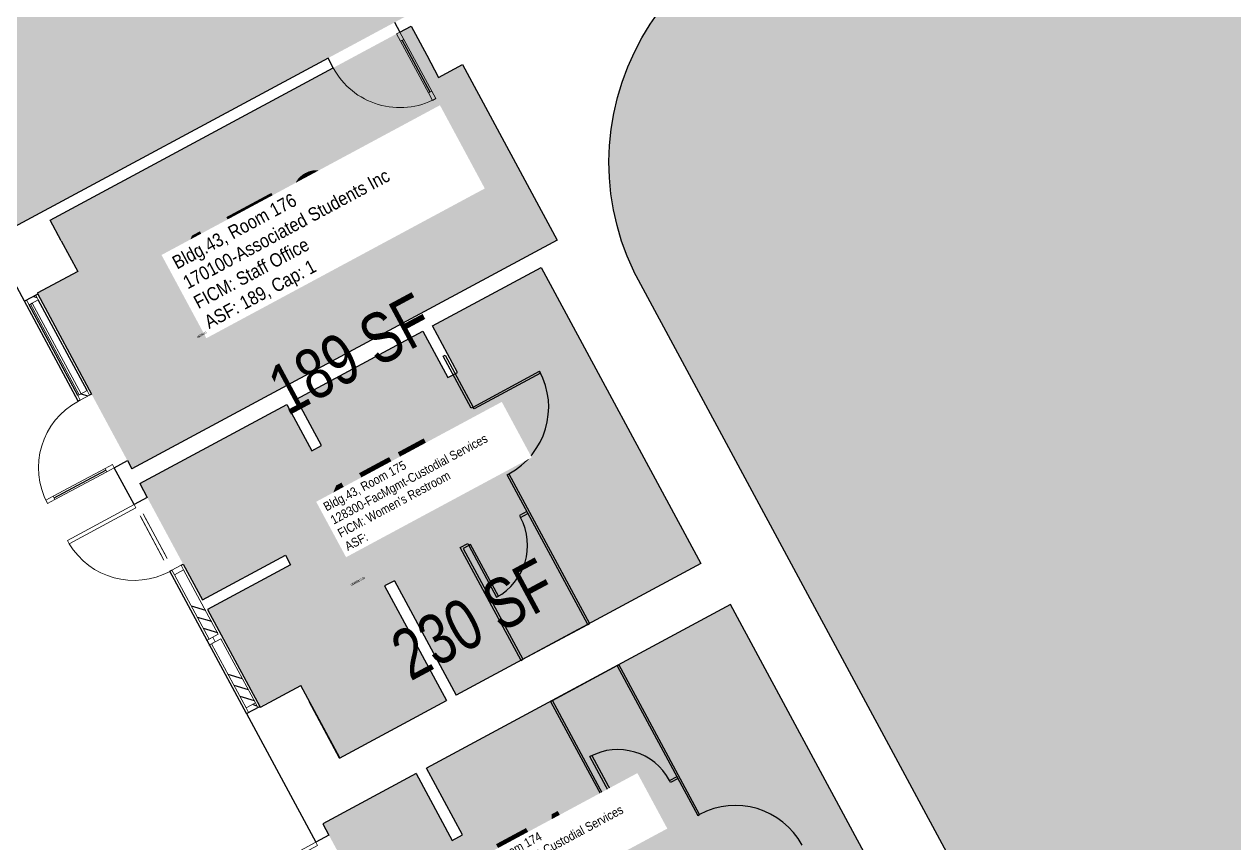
# Model space of a CAD drawing. Header units: inches. Extents: x 69213682 to 69221478, y 27658977 to 27667505.
# Drawn here: x 69217932 to 69218508, y 27661832 to 27662221 of the extents above; entities that cross this region are included whole.
import ezdxf
from ezdxf.enums import TextEntityAlignment as Align

# ---------------------------------------------------------------- set-up
doc = ezdxf.new("R2010")
doc.units = ezdxf.units.IN
doc.header["$LTSCALE"] = 100
doc.header["$MEASUREMENT"] = 0
for name, color, linetype in [('A-DOOR', 2, 'CONTINUOUS'), ('A-FLOR', 3, 'CONTINUOUS'), ('A-GLAZ', 1, 'CONTINUOUS'), ('A-IDEN-RNUM', 7, 'CONTINUOUS'), ('A-IDEN-SNUM', 4, 'CONTINUOUS'), ('A-IDEN-VNUM', 4, 'CONTINUOUS'), ('A-WALL', 5, 'CONTINUOUS'), ('AREA-TEXT', 3, 'CONTINUOUS'), ('Rooms-Category-Color', 7, 'CONTINUOUS'), ('Rooms-College-Color', 7, 'CONTINUOUS'), ('Rooms-Department-Color', 7, 'CONTINUOUS'), ('Rooms-Division-Color', 7, 'CONTINUOUS'), ('Rooms-Information', 7, 'CONTINUOUS')]:
    doc.layers.add(name, color=color, linetype=linetype)
doc.layers.add('A-GENM', color=41, linetype='CONTINUOUS', lineweight=20)
doc.styles.add('CP_AREA', font='arial.ttf', dxfattribs={"height": 15})
doc.styles.add('CP_ROOMSNUMBER', font='arial.ttf', dxfattribs={"height": 1})
doc.styles.add('CP_ROOMVNUMBER', font='arial.ttf', dxfattribs={"width": 0.85, "height": 0.075})

# ---------------------------------------------------------------- blocks, each defined once
blk = doc.blocks.new('Single-Flush LOUVERED DOOR - 36_ x 84_ 24X12 LOUVER 9-9_5_ DOOR-867-BACKGROUND Level 1 Parent View')
at = {"layer": 'A-DOOR', "lineweight": 20}
for p, q in [((16.25, 3.56), (16.25, 39.59)), ((18, 39.59), (16.25, 39.59)), ((18, 3.56), (18, 39.59)), ((18, 3.56), (16.25, 3.56))]:
    blk.add_line(p, q, dxfattribs=at)
at = {"layer": 'A-DOOR', "lineweight": 5}
blk.add_arc((18, 3.56), 36.07, 92.78116, 180, dxfattribs=at)
at = {"layer": 'A-GENM', "lineweight": 5}
for p, q in [((-12, 3.56), (12, 3.56)), ((12, 3.56), (-12, 3.56)), ((12, 1.81), (-12, 1.81)), ((-12, 1.81), (12, 1.81)), ((11, 3.56), (-11, 3.56)), ((11, 3.56), (-11, 3.56)), ((11, 3.56), (-11, 3.56)), ((11, 3.56), (-11, 3.56)), ((11, 3.56), (-11, 3.56)), ((11, 3.56), (-11, 3.56)), ((11, 3.56), (-11, 3.56)), ((-11, 3.56), (11, 3.56)), ((11, 3.56), (-11, 3.56)), ((-11, 1.81), (11, 1.81)), ((-11, 1.81), (11, 1.81)), ((-11, 1.81), (11, 1.81)), ((-11, 1.81), (11, 1.81)), ((-11, 1.81), (11, 1.81)), ((-11, 1.81), (11, 1.81)), ((-11, 1.81), (11, 1.81)), ((11, 1.81), (-11, 1.81)), ((-11, 1.81), (11, 1.81))]:
    blk.add_line(p, q, dxfattribs=at)
blk = doc.blocks.new('Single-Glass 1 - 34_ x 84_-1312-BACKGROUND Level 1 Parent View')
at = {"layer": 'A-DOOR', "lineweight": 20}
for p, q in [((16.25, -2.625), (16.25, -6.625)), ((18, -2.625), (16.25, -2.625)), ((18, -2.625), (18, -6.625)), ((16.25, -6.625), (18, -6.625)), ((16.25, -34.625), (16.25, -38.625)), ((16.25, -34.625), (18, -34.625)), ((18, -38.625), (16.25, -38.625)), ((18, -34.625), (18, -38.625))]:
    blk.add_line(p, q, dxfattribs=at)
at = {"layer": 'A-DOOR', "lineweight": 5}
for p, q in [((16.25, -6.625), (16.25, -34.625)), ((18, -6.625), (18, -34.625))]:
    blk.add_line(p, q, dxfattribs=at)
at = {"layer": 'A-DOOR'}
blk.add_line((17.125, -34.625), (17.125, -6.625), dxfattribs=at)
at = {"layer": 'A-DOOR', "lineweight": 5}
blk.add_arc((18, -2.625), 36, 180, 270, dxfattribs=at)
blk = doc.blocks.new('Single-Glass 1 - SLO First Flr Exterior 36_ x 93_-951-BACKGROUND Level 1 Parent View')
at = {"layer": 'A-DOOR', "lineweight": 20}
for p, q in [((16.25, -3.5625), (16.25, -7.5625)), ((18, -3.5625), (16.25, -3.5625)), ((18, -3.5625), (18, -7.5625)), ((16.25, -7.5625), (18, -7.5625)), ((16.25, -35.5625), (16.25, -39.5625)), ((16.25, -35.5625), (18, -35.5625)), ((18, -39.5625), (16.25, -39.5625)), ((18, -35.5625), (18, -39.5625))]:
    blk.add_line(p, q, dxfattribs=at)
at = {"layer": 'A-DOOR', "lineweight": 5}
for p, q in [((16.25, -7.5625), (16.25, -35.5625)), ((18, -7.5625), (18, -35.5625))]:
    blk.add_line(p, q, dxfattribs=at)
at = {"layer": 'A-DOOR'}
blk.add_line((17.125, -35.5625), (17.125, -7.5625), dxfattribs=at)
at = {"layer": 'A-DOOR', "lineweight": 5}
blk.add_arc((18, -3.5625), 36, 180, 270, dxfattribs=at)
blk = doc.blocks.new('System Panel - Glazed-796-BACKGROUND Level 1 Parent View')
at = {"layer": 'A-GLAZ', "lineweight": 15}
for p, q in [((-24.5, 1.75), (24.5, 1.75)), ((-24.5, 0.75), (-24.5, 1.75)), ((24.5, 0.75), (-24.5, 0.75)), ((24.5, 1.75), (24.5, 0.75))]:
    blk.add_line(p, q, dxfattribs=at)

msp = doc.modelspace()

# ---------------------------------------------------------------- hatches: boundary and pattern name
at = {"layer": 'A-GLAZ', "extrusion": (0, 0, -1)}
h = msp.add_hatch(dxfattribs=at)
h.set_pattern_fill('FP1_59', color=256, angle=61.71035, style=0, pattern_type=2)
h.set_pattern_definition([(16.71, (-69217916.07, 27662127.222), (-6.901, 22.986), []), (16.71, (-69217913.227, 27662132.505), (16.086, 29.887), []), (16.71, (-69217918.914, 27662121.939), (16.086, 29.887), [])])
h.paths.add_polyline_path([(-69217938.83, 27662090.14), (-69217937.65, 27662092.34), (-69217933.24, 27662089.97), (-69217934.43, 27662087.77)], flags=0)
at = {"layer": 'A-GLAZ'}
h = msp.add_hatch(dxfattribs=at)
h.set_pattern_fill('FP1_60', color=256, angle=298.28965, style=0, pattern_type=2)
h.set_pattern_definition([(163.29, (69217941.396, 27662080.167), (-6.901, -22.986), []), (163.29, (69217938.552, 27662085.45), (-29.887, -16.086), []), (163.29, (69217944.24, 27662074.883), (-29.887, -16.086), [])])
h.paths.add_polyline_path([(69217963.24, 27662044.79), (69217962.05, 27662046.99), (69217957.65, 27662044.63), (69217958.84, 27662042.42)], flags=0)
h = msp.add_hatch(dxfattribs=at)
h.set_pattern_fill('FP1_228', color=256, angle=118.28965, style=0, pattern_type=2)
h.set_pattern_definition([(163.29, (69217985.702, 27661997.848), (-6.901, -22.9865), []), (163.29, (69217982.858, 27662003.132), (-29.887, -16.086), []), (163.29, (69217988.545, 27661992.565), (-29.887, -16.086), [])])
h.paths.add_polyline_path([(69218008.01, 27661961.61), (69218003.61, 27661959.24), (69218020.08, 27661928.64), (69218024.48, 27661931.01)], flags=0)
h = msp.add_hatch(dxfattribs=at)
h.set_pattern_fill('FP1_229', color=256, angle=118.28965, style=0, pattern_type=2)
h.set_pattern_definition([(163.29, (69218003.172, 27661965.39), (-6.901, -22.9865), []), (163.29, (69218000.328, 27661970.672), (-29.887, -16.086), []), (163.29, (69218006.015, 27661960.106), (-29.887, -16.086), [])])
h.paths.add_polyline_path([(69218025.66, 27661928.81), (69218021.26, 27661926.44), (69218037.73, 27661895.84), (69218042.13, 27661898.21)], flags=0)
at = {"layer": 'A-GLAZ', "extrusion": (0, 0, -1)}
h = msp.add_hatch(dxfattribs=at)
h.set_pattern_fill('FP1_61', color=256, angle=-118.28965, style=0, pattern_type=2)
h.set_pattern_definition([(16.71, (-69218020.64, 27661932.93), (-6.901, 22.986), []), (16.71, (-69218017.797, 27661938.213), (16.086, 29.887), []), (16.71, (-69218023.484, 27661927.646), (16.086, 29.887), [])])
h.paths.add_polyline_path([(-69218037.73, 27661895.84), (-69218038.91, 27661893.64), (-69218043.32, 27661896.01), (-69218042.13, 27661898.21)], flags=0)
at = {"layer": 'Rooms-Category-Color', "true_color": 0xffe090}
h = msp.add_hatch(color=41, dxfattribs=at)
edge = h.paths.add_edge_path()
edge.add_line((69218510.21, 27662429.43), (69218527.27, 27662397.73))
edge.add_line((69218527.27, 27662397.73), (69218356.44, 27662305.78))
edge.add_line((69218356.44, 27662305.78), (69218293.04, 27662271.66))
edge.add_line((69218293.04, 27662271.66), (69218268.67, 27662258.55))
edge.add_line((69218268.67, 27662258.55), (69218268.67, 27662258.55))
edge.add_line((69218268.67, 27662258.55), (69218268.56, 27662258.48))
edge.add_line((69218268.56, 27662258.48), (69218262.09, 27662254.3))
edge.add_line((69218262.09, 27662254.3), (69218255.9, 27662249.72))
edge.add_line((69218255.9, 27662249.72), (69218250.02, 27662244.75))
edge.add_line((69218250.02, 27662244.75), (69218244.47, 27662239.41))
edge.add_line((69218244.47, 27662239.41), (69218239.27, 27662233.73))
edge.add_line((69218239.27, 27662233.73), (69218234.45, 27662227.73))
edge.add_line((69218234.45, 27662227.73), (69218230.02, 27662221.43))
edge.add_line((69218230.02, 27662221.43), (69218226.01, 27662214.86))
edge.add_line((69218226.01, 27662214.86), (69218222.43, 27662208.04))
edge.add_line((69218222.43, 27662208.04), (69218219.29, 27662201.01))
edge.add_line((69218219.29, 27662201.01), (69218216.6, 27662193.8))
edge.add_line((69218216.6, 27662193.8), (69218214.39, 27662186.42))
edge.add_line((69218214.39, 27662186.42), (69218212.65, 27662178.92))
edge.add_line((69218212.65, 27662178.92), (69218211.4, 27662171.32))
edge.add_line((69218211.4, 27662171.32), (69218210.64, 27662163.66))
edge.add_line((69218210.64, 27662163.66), (69218210.37, 27662155.97))
edge.add_line((69218210.37, 27662155.97), (69218210.6, 27662148.27))
edge.add_line((69218210.6, 27662148.27), (69218211.31, 27662140.6))
edge.add_line((69218211.31, 27662140.6), (69218212.52, 27662133))
edge.add_line((69218212.52, 27662133), (69218214.22, 27662125.49))
edge.add_line((69218214.22, 27662125.49), (69218216.39, 27662118.1))
edge.add_line((69218216.39, 27662118.1), (69218219.03, 27662110.87))
edge.add_line((69218219.03, 27662110.87), (69218222.13, 27662103.82))
edge.add_line((69218222.13, 27662103.82), (69218222.18, 27662103.7))
edge.add_line((69218222.18, 27662103.7), (69218222.18, 27662103.7))
edge.add_line((69218222.18, 27662103.7), (69218572.5, 27661452.81))
edge.add_line((69218572.5, 27661452.81), (69218606.63, 27661389.41))
edge.add_line((69218606.63, 27661389.41), (69218702.6, 27661211.09))
edge.add_arc((69218808.26, 27661267.96), 120, 208.28965, 298.28965)
edge.add_line((69218865.14, 27661162.3), (69218886.27, 27661173.67))
edge.add_line((69218886.27, 27661173.67), (69218949.67, 27661207.79))
edge.add_line((69218949.67, 27661207.79), (69219118.74, 27661298.79))
edge.add_line((69219118.74, 27661298.79), (69219136.69, 27661265.44))
edge.add_line((69219136.69, 27661265.44), (69219263.49, 27661333.68))
edge.add_line((69219263.49, 27661333.68), (69219245.54, 27661367.03))
edge.add_line((69219245.54, 27661367.03), (69219414.61, 27661458.03))
edge.add_line((69219414.61, 27661458.03), (69219478.01, 27661492.15))
edge.add_line((69219478.01, 27661492.15), (69219499.14, 27661503.52))
edge.add_arc((69219442.27, 27661609.19), 120, 298.28965, 388.28965)
edge.add_line((69219547.94, 27661666.06), (69219492.49, 27661769.09))
edge.add_line((69219492.49, 27661769.09), (69219453.15, 27661842.18))
edge.add_line((69219453.15, 27661842.18), (69219419.03, 27661905.58))
edge.add_line((69219419.03, 27661905.58), (69219374.95, 27661987.47))
edge.add_line((69219374.95, 27661987.47), (69219363.58, 27662008.6))
edge.add_line((69219363.58, 27662008.6), (69219356.14, 27662022.42))
edge.add_line((69219356.14, 27662022.42), (69219355.91, 27662022.86))
edge.add_line((69219355.91, 27662022.86), (69219348.77, 27662036.12))
edge.add_line((69219348.77, 27662036.12), (69219269.15, 27662184.05))
edge.add_line((69219269.15, 27662184.05), (69219254.58, 27662211.13))
edge.add_line((69219254.58, 27662211.13), (69219243.2, 27662232.27))
edge.add_line((69219243.2, 27662232.27), (69219199.13, 27662314.16))
edge.add_line((69219199.13, 27662314.16), (69219165, 27662377.56))
edge.add_line((69219165, 27662377.56), (69219070.22, 27662553.67))
edge.add_arc((69218964.55, 27662496.8), 120, 28.28965, 118.28965)
edge.add_line((69218907.68, 27662602.47), (69218893.59, 27662594.88))
edge.add_line((69218893.59, 27662594.88), (69218879.5, 27662587.3))
edge.add_line((69218879.5, 27662587.3), (69218837.23, 27662564.55))
edge.add_line((69218837.23, 27662564.55), (69218794.97, 27662541.8))
edge.add_line((69218794.97, 27662541.8), (69218752.7, 27662519.06))
edge.add_line((69218752.7, 27662519.06), (69218738.6, 27662511.47))
edge.add_line((69218738.6, 27662511.47), (69218654.08, 27662465.98))
edge.add_line((69218654.08, 27662465.98), (69218637.01, 27662497.68))
edge.add_line((69218637.01, 27662497.68), (69218510.21, 27662429.43))
at = {"layer": 'Rooms-Category-Color', "true_color": 0xadadad}
for points in [[(69217857.3, 27662243.86), (69217922.72, 27662122.32), (69218462.36, 27662412.76), (69218378.42, 27662568.73), (69218350.84, 27662563.23), (69218349.99, 27662567.48), (69218108.13, 27662437.31), (69218132.52, 27662391.99)], [(69217987.1, 27662002.7), (69218016.9, 27661947.33), (69218056.41, 27661968.6), (69218058.9, 27661963.98), (69218019.39, 27661942.71), (69218044.25, 27661896.51), (69218063.72, 27661906.49), (69218082.14, 27661872.01), (69218132.99, 27661899.38), (69218103.62, 27661953.94), (69218108.25, 27661956.43), (69218137.72, 27661901.92), (69218254.07, 27661964.54), (69218178.18, 27662105.54), (69218126.45, 27662077.7), (69218138.36, 27662055.57), (69218133.73, 27662053.09), (69218121.83, 27662075.21), (69218061.73, 27662042.86), (69218073.63, 27662020.74), (69218069.01, 27662018.25), (69218057.1, 27662040.38)], [(69218074.25, 27661840.65), (69218117.79, 27661759.75), (69218167.06, 27661786.27), (69218169.55, 27661781.65), (69218120.28, 27661755.13), (69218149.66, 27661700.53), (69218223.68, 27661740.37), (69218211.84, 27661762.38), (69218216.46, 27661764.87), (69218228.31, 27661742.85), (69218288.4, 27661775.2), (69218276.5, 27661797.32), (69218281.12, 27661799.81), (69218293.03, 27661777.69), (69218343.49, 27661804.99), (69218268.25, 27661945.06), (69218123.52, 27661867.17), (69218140.64, 27661835.36), (69218135.8, 27661832.75), (69218118.68, 27661864.56)]]:
    msp.add_hatch(color=253, dxfattribs=at).paths.add_polyline_path(points)
at = {"layer": 'Rooms-Category-Color', "true_color": 0xfa9ba3}
msp.add_hatch(color=241, dxfattribs=at).paths.add_polyline_path([(69217983.37, 27662009.63), (69218185.65, 27662118.5), (69218140.64, 27662202.13), (69218129.33, 27662196.04), (69218116.18, 27662220.48), (69217944.47, 27662128.06), (69217957.62, 27662103.63), (69217938.36, 27662093.26)])
at = {"layer": 'Rooms-College-Color', "true_color": 0xadadad}
h = msp.add_hatch(color=253, dxfattribs=at)
edge = h.paths.add_edge_path()
edge.add_line((69218510.21, 27662429.43), (69218527.27, 27662397.73))
edge.add_line((69218527.27, 27662397.73), (69218356.44, 27662305.78))
edge.add_line((69218356.44, 27662305.78), (69218293.04, 27662271.66))
edge.add_line((69218293.04, 27662271.66), (69218268.67, 27662258.55))
edge.add_line((69218268.67, 27662258.55), (69218268.67, 27662258.55))
edge.add_line((69218268.67, 27662258.55), (69218268.56, 27662258.48))
edge.add_line((69218268.56, 27662258.48), (69218262.09, 27662254.3))
edge.add_line((69218262.09, 27662254.3), (69218255.9, 27662249.72))
edge.add_line((69218255.9, 27662249.72), (69218250.02, 27662244.75))
edge.add_line((69218250.02, 27662244.75), (69218244.47, 27662239.41))
edge.add_line((69218244.47, 27662239.41), (69218239.27, 27662233.73))
edge.add_line((69218239.27, 27662233.73), (69218234.45, 27662227.73))
edge.add_line((69218234.45, 27662227.73), (69218230.02, 27662221.43))
edge.add_line((69218230.02, 27662221.43), (69218226.01, 27662214.86))
edge.add_line((69218226.01, 27662214.86), (69218222.43, 27662208.04))
edge.add_line((69218222.43, 27662208.04), (69218219.29, 27662201.01))
edge.add_line((69218219.29, 27662201.01), (69218216.6, 27662193.8))
edge.add_line((69218216.6, 27662193.8), (69218214.39, 27662186.42))
edge.add_line((69218214.39, 27662186.42), (69218212.65, 27662178.92))
edge.add_line((69218212.65, 27662178.92), (69218211.4, 27662171.32))
edge.add_line((69218211.4, 27662171.32), (69218210.64, 27662163.66))
edge.add_line((69218210.64, 27662163.66), (69218210.37, 27662155.97))
edge.add_line((69218210.37, 27662155.97), (69218210.6, 27662148.27))
edge.add_line((69218210.6, 27662148.27), (69218211.31, 27662140.6))
edge.add_line((69218211.31, 27662140.6), (69218212.52, 27662133))
edge.add_line((69218212.52, 27662133), (69218214.22, 27662125.49))
edge.add_line((69218214.22, 27662125.49), (69218216.39, 27662118.1))
edge.add_line((69218216.39, 27662118.1), (69218219.03, 27662110.87))
edge.add_line((69218219.03, 27662110.87), (69218222.13, 27662103.82))
edge.add_line((69218222.13, 27662103.82), (69218222.18, 27662103.7))
edge.add_line((69218222.18, 27662103.7), (69218222.18, 27662103.7))
edge.add_line((69218222.18, 27662103.7), (69218572.5, 27661452.81))
edge.add_line((69218572.5, 27661452.81), (69218606.63, 27661389.41))
edge.add_line((69218606.63, 27661389.41), (69218702.6, 27661211.09))
edge.add_arc((69218808.26, 27661267.96), 120, 208.28965, 298.28965)
edge.add_line((69218865.14, 27661162.3), (69218886.27, 27661173.67))
edge.add_line((69218886.27, 27661173.67), (69218949.67, 27661207.79))
edge.add_line((69218949.67, 27661207.79), (69219118.74, 27661298.79))
edge.add_line((69219118.74, 27661298.79), (69219136.69, 27661265.44))
edge.add_line((69219136.69, 27661265.44), (69219263.49, 27661333.68))
edge.add_line((69219263.49, 27661333.68), (69219245.54, 27661367.03))
edge.add_line((69219245.54, 27661367.03), (69219414.61, 27661458.03))
edge.add_line((69219414.61, 27661458.03), (69219478.01, 27661492.15))
edge.add_line((69219478.01, 27661492.15), (69219499.14, 27661503.52))
edge.add_arc((69219442.27, 27661609.19), 120, 298.28965, 388.28965)
edge.add_line((69219547.94, 27661666.06), (69219492.49, 27661769.09))
edge.add_line((69219492.49, 27661769.09), (69219453.15, 27661842.18))
edge.add_line((69219453.15, 27661842.18), (69219419.03, 27661905.58))
edge.add_line((69219419.03, 27661905.58), (69219374.95, 27661987.47))
edge.add_line((69219374.95, 27661987.47), (69219363.58, 27662008.6))
edge.add_line((69219363.58, 27662008.6), (69219356.14, 27662022.42))
edge.add_line((69219356.14, 27662022.42), (69219355.91, 27662022.86))
edge.add_line((69219355.91, 27662022.86), (69219348.77, 27662036.12))
edge.add_line((69219348.77, 27662036.12), (69219269.15, 27662184.05))
edge.add_line((69219269.15, 27662184.05), (69219254.58, 27662211.13))
edge.add_line((69219254.58, 27662211.13), (69219243.2, 27662232.27))
edge.add_line((69219243.2, 27662232.27), (69219199.13, 27662314.16))
edge.add_line((69219199.13, 27662314.16), (69219165, 27662377.56))
edge.add_line((69219165, 27662377.56), (69219070.22, 27662553.67))
edge.add_arc((69218964.55, 27662496.8), 120, 28.28965, 118.28965)
edge.add_line((69218907.68, 27662602.47), (69218893.59, 27662594.88))
edge.add_line((69218893.59, 27662594.88), (69218879.5, 27662587.3))
edge.add_line((69218879.5, 27662587.3), (69218837.23, 27662564.55))
edge.add_line((69218837.23, 27662564.55), (69218794.97, 27662541.8))
edge.add_line((69218794.97, 27662541.8), (69218752.7, 27662519.06))
edge.add_line((69218752.7, 27662519.06), (69218738.6, 27662511.47))
edge.add_line((69218738.6, 27662511.47), (69218654.08, 27662465.98))
edge.add_line((69218654.08, 27662465.98), (69218637.01, 27662497.68))
edge.add_line((69218637.01, 27662497.68), (69218510.21, 27662429.43))
for points in [[(69217857.3, 27662243.86), (69217922.72, 27662122.32), (69218462.36, 27662412.76), (69218378.42, 27662568.73), (69218350.84, 27662563.23), (69218349.99, 27662567.48), (69218108.13, 27662437.31), (69218132.52, 27662391.99)], [(69217983.37, 27662009.63), (69218185.65, 27662118.5), (69218140.64, 27662202.13), (69218129.33, 27662196.04), (69218116.18, 27662220.48), (69217944.47, 27662128.06), (69217957.62, 27662103.63), (69217938.36, 27662093.26)], [(69217987.1, 27662002.7), (69218016.9, 27661947.33), (69218056.41, 27661968.6), (69218058.9, 27661963.98), (69218019.39, 27661942.71), (69218044.25, 27661896.51), (69218063.72, 27661906.49), (69218082.14, 27661872.01), (69218132.99, 27661899.38), (69218103.62, 27661953.94), (69218108.25, 27661956.43), (69218137.72, 27661901.92), (69218254.07, 27661964.54), (69218178.18, 27662105.54), (69218126.45, 27662077.7), (69218138.36, 27662055.57), (69218133.73, 27662053.09), (69218121.83, 27662075.21), (69218061.73, 27662042.86), (69218073.63, 27662020.74), (69218069.01, 27662018.25), (69218057.1, 27662040.38)], [(69218074.25, 27661840.65), (69218117.79, 27661759.75), (69218167.06, 27661786.27), (69218169.55, 27661781.65), (69218120.28, 27661755.13), (69218149.66, 27661700.53), (69218223.68, 27661740.37), (69218211.84, 27661762.38), (69218216.46, 27661764.87), (69218228.31, 27661742.85), (69218288.4, 27661775.2), (69218276.5, 27661797.32), (69218281.12, 27661799.81), (69218293.03, 27661777.69), (69218343.49, 27661804.99), (69218268.25, 27661945.06), (69218123.52, 27661867.17), (69218140.64, 27661835.36), (69218135.8, 27661832.75), (69218118.68, 27661864.56)]]:
    msp.add_hatch(color=253, dxfattribs=at).paths.add_polyline_path(points)
at = {"layer": 'Rooms-Department-Color', "true_color": 0x604aed}
h = msp.add_hatch(color=173, dxfattribs=at)
edge = h.paths.add_edge_path()
edge.add_line((69218510.21, 27662429.43), (69218527.27, 27662397.73))
edge.add_line((69218527.27, 27662397.73), (69218356.44, 27662305.78))
edge.add_line((69218356.44, 27662305.78), (69218293.04, 27662271.66))
edge.add_line((69218293.04, 27662271.66), (69218268.67, 27662258.55))
edge.add_line((69218268.67, 27662258.55), (69218268.67, 27662258.55))
edge.add_line((69218268.67, 27662258.55), (69218268.56, 27662258.48))
edge.add_line((69218268.56, 27662258.48), (69218262.09, 27662254.3))
edge.add_line((69218262.09, 27662254.3), (69218255.9, 27662249.72))
edge.add_line((69218255.9, 27662249.72), (69218250.02, 27662244.75))
edge.add_line((69218250.02, 27662244.75), (69218244.47, 27662239.41))
edge.add_line((69218244.47, 27662239.41), (69218239.27, 27662233.73))
edge.add_line((69218239.27, 27662233.73), (69218234.45, 27662227.73))
edge.add_line((69218234.45, 27662227.73), (69218230.02, 27662221.43))
edge.add_line((69218230.02, 27662221.43), (69218226.01, 27662214.86))
edge.add_line((69218226.01, 27662214.86), (69218222.43, 27662208.04))
edge.add_line((69218222.43, 27662208.04), (69218219.29, 27662201.01))
edge.add_line((69218219.29, 27662201.01), (69218216.6, 27662193.8))
edge.add_line((69218216.6, 27662193.8), (69218214.39, 27662186.42))
edge.add_line((69218214.39, 27662186.42), (69218212.65, 27662178.92))
edge.add_line((69218212.65, 27662178.92), (69218211.4, 27662171.32))
edge.add_line((69218211.4, 27662171.32), (69218210.64, 27662163.66))
edge.add_line((69218210.64, 27662163.66), (69218210.37, 27662155.97))
edge.add_line((69218210.37, 27662155.97), (69218210.6, 27662148.27))
edge.add_line((69218210.6, 27662148.27), (69218211.31, 27662140.6))
edge.add_line((69218211.31, 27662140.6), (69218212.52, 27662133))
edge.add_line((69218212.52, 27662133), (69218214.22, 27662125.49))
edge.add_line((69218214.22, 27662125.49), (69218216.39, 27662118.1))
edge.add_line((69218216.39, 27662118.1), (69218219.03, 27662110.87))
edge.add_line((69218219.03, 27662110.87), (69218222.13, 27662103.82))
edge.add_line((69218222.13, 27662103.82), (69218222.18, 27662103.7))
edge.add_line((69218222.18, 27662103.7), (69218222.18, 27662103.7))
edge.add_line((69218222.18, 27662103.7), (69218572.5, 27661452.81))
edge.add_line((69218572.5, 27661452.81), (69218606.63, 27661389.41))
edge.add_line((69218606.63, 27661389.41), (69218702.6, 27661211.09))
edge.add_arc((69218808.26, 27661267.96), 120, 208.28965, 298.28965)
edge.add_line((69218865.14, 27661162.3), (69218886.27, 27661173.67))
edge.add_line((69218886.27, 27661173.67), (69218949.67, 27661207.79))
edge.add_line((69218949.67, 27661207.79), (69219118.74, 27661298.79))
edge.add_line((69219118.74, 27661298.79), (69219136.69, 27661265.44))
edge.add_line((69219136.69, 27661265.44), (69219263.49, 27661333.68))
edge.add_line((69219263.49, 27661333.68), (69219245.54, 27661367.03))
edge.add_line((69219245.54, 27661367.03), (69219414.61, 27661458.03))
edge.add_line((69219414.61, 27661458.03), (69219478.01, 27661492.15))
edge.add_line((69219478.01, 27661492.15), (69219499.14, 27661503.52))
edge.add_arc((69219442.27, 27661609.19), 120, 298.28965, 388.28965)
edge.add_line((69219547.94, 27661666.06), (69219492.49, 27661769.09))
edge.add_line((69219492.49, 27661769.09), (69219453.15, 27661842.18))
edge.add_line((69219453.15, 27661842.18), (69219419.03, 27661905.58))
edge.add_line((69219419.03, 27661905.58), (69219374.95, 27661987.47))
edge.add_line((69219374.95, 27661987.47), (69219363.58, 27662008.6))
edge.add_line((69219363.58, 27662008.6), (69219356.14, 27662022.42))
edge.add_line((69219356.14, 27662022.42), (69219355.91, 27662022.86))
edge.add_line((69219355.91, 27662022.86), (69219348.77, 27662036.12))
edge.add_line((69219348.77, 27662036.12), (69219269.15, 27662184.05))
edge.add_line((69219269.15, 27662184.05), (69219254.58, 27662211.13))
edge.add_line((69219254.58, 27662211.13), (69219243.2, 27662232.27))
edge.add_line((69219243.2, 27662232.27), (69219199.13, 27662314.16))
edge.add_line((69219199.13, 27662314.16), (69219165, 27662377.56))
edge.add_line((69219165, 27662377.56), (69219070.22, 27662553.67))
edge.add_arc((69218964.55, 27662496.8), 120, 28.28965, 118.28965)
edge.add_line((69218907.68, 27662602.47), (69218893.59, 27662594.88))
edge.add_line((69218893.59, 27662594.88), (69218879.5, 27662587.3))
edge.add_line((69218879.5, 27662587.3), (69218837.23, 27662564.55))
edge.add_line((69218837.23, 27662564.55), (69218794.97, 27662541.8))
edge.add_line((69218794.97, 27662541.8), (69218752.7, 27662519.06))
edge.add_line((69218752.7, 27662519.06), (69218738.6, 27662511.47))
edge.add_line((69218738.6, 27662511.47), (69218654.08, 27662465.98))
edge.add_line((69218654.08, 27662465.98), (69218637.01, 27662497.68))
edge.add_line((69218637.01, 27662497.68), (69218510.21, 27662429.43))
at = {"layer": 'Rooms-Department-Color', "true_color": 0xacacac}
for points in [[(69217857.3, 27662243.86), (69217922.72, 27662122.32), (69218462.36, 27662412.76), (69218378.42, 27662568.73), (69218350.84, 27662563.23), (69218349.99, 27662567.48), (69218108.13, 27662437.31), (69218132.52, 27662391.99)], [(69217987.1, 27662002.7), (69218016.9, 27661947.33), (69218056.41, 27661968.6), (69218058.9, 27661963.98), (69218019.39, 27661942.71), (69218044.25, 27661896.51), (69218063.72, 27661906.49), (69218082.14, 27661872.01), (69218132.99, 27661899.38), (69218103.62, 27661953.94), (69218108.25, 27661956.43), (69218137.72, 27661901.92), (69218254.07, 27661964.54), (69218178.18, 27662105.54), (69218126.45, 27662077.7), (69218138.36, 27662055.57), (69218133.73, 27662053.09), (69218121.83, 27662075.21), (69218061.73, 27662042.86), (69218073.63, 27662020.74), (69218069.01, 27662018.25), (69218057.1, 27662040.38)], [(69218074.25, 27661840.65), (69218117.79, 27661759.75), (69218167.06, 27661786.27), (69218169.55, 27661781.65), (69218120.28, 27661755.13), (69218149.66, 27661700.53), (69218223.68, 27661740.37), (69218211.84, 27661762.38), (69218216.46, 27661764.87), (69218228.31, 27661742.85), (69218288.4, 27661775.2), (69218276.5, 27661797.32), (69218281.12, 27661799.81), (69218293.03, 27661777.69), (69218343.49, 27661804.99), (69218268.25, 27661945.06), (69218123.52, 27661867.17), (69218140.64, 27661835.36), (69218135.8, 27661832.75), (69218118.68, 27661864.56)]]:
    msp.add_hatch(color=253, dxfattribs=at).paths.add_polyline_path(points)
at = {"layer": 'Rooms-Department-Color', "true_color": 0x604aed}
msp.add_hatch(color=173, dxfattribs=at).paths.add_polyline_path([(69217983.37, 27662009.63), (69218185.65, 27662118.5), (69218140.64, 27662202.13), (69218129.33, 27662196.04), (69218116.18, 27662220.48), (69217944.47, 27662128.06), (69217957.62, 27662103.63), (69217938.36, 27662093.26)])
at = {"layer": 'Rooms-Division-Color', "true_color": 0x604aed}
h = msp.add_hatch(color=173, dxfattribs=at)
edge = h.paths.add_edge_path()
edge.add_line((69218510.21, 27662429.43), (69218527.27, 27662397.73))
edge.add_line((69218527.27, 27662397.73), (69218356.44, 27662305.78))
edge.add_line((69218356.44, 27662305.78), (69218293.04, 27662271.66))
edge.add_line((69218293.04, 27662271.66), (69218268.67, 27662258.55))
edge.add_line((69218268.67, 27662258.55), (69218268.67, 27662258.55))
edge.add_line((69218268.67, 27662258.55), (69218268.56, 27662258.48))
edge.add_line((69218268.56, 27662258.48), (69218262.09, 27662254.3))
edge.add_line((69218262.09, 27662254.3), (69218255.9, 27662249.72))
edge.add_line((69218255.9, 27662249.72), (69218250.02, 27662244.75))
edge.add_line((69218250.02, 27662244.75), (69218244.47, 27662239.41))
edge.add_line((69218244.47, 27662239.41), (69218239.27, 27662233.73))
edge.add_line((69218239.27, 27662233.73), (69218234.45, 27662227.73))
edge.add_line((69218234.45, 27662227.73), (69218230.02, 27662221.43))
edge.add_line((69218230.02, 27662221.43), (69218226.01, 27662214.86))
edge.add_line((69218226.01, 27662214.86), (69218222.43, 27662208.04))
edge.add_line((69218222.43, 27662208.04), (69218219.29, 27662201.01))
edge.add_line((69218219.29, 27662201.01), (69218216.6, 27662193.8))
edge.add_line((69218216.6, 27662193.8), (69218214.39, 27662186.42))
edge.add_line((69218214.39, 27662186.42), (69218212.65, 27662178.92))
edge.add_line((69218212.65, 27662178.92), (69218211.4, 27662171.32))
edge.add_line((69218211.4, 27662171.32), (69218210.64, 27662163.66))
edge.add_line((69218210.64, 27662163.66), (69218210.37, 27662155.97))
edge.add_line((69218210.37, 27662155.97), (69218210.6, 27662148.27))
edge.add_line((69218210.6, 27662148.27), (69218211.31, 27662140.6))
edge.add_line((69218211.31, 27662140.6), (69218212.52, 27662133))
edge.add_line((69218212.52, 27662133), (69218214.22, 27662125.49))
edge.add_line((69218214.22, 27662125.49), (69218216.39, 27662118.1))
edge.add_line((69218216.39, 27662118.1), (69218219.03, 27662110.87))
edge.add_line((69218219.03, 27662110.87), (69218222.13, 27662103.82))
edge.add_line((69218222.13, 27662103.82), (69218222.18, 27662103.7))
edge.add_line((69218222.18, 27662103.7), (69218222.18, 27662103.7))
edge.add_line((69218222.18, 27662103.7), (69218572.5, 27661452.81))
edge.add_line((69218572.5, 27661452.81), (69218606.63, 27661389.41))
edge.add_line((69218606.63, 27661389.41), (69218702.6, 27661211.09))
edge.add_arc((69218808.26, 27661267.96), 120, 208.28965, 298.28965)
edge.add_line((69218865.14, 27661162.3), (69218886.27, 27661173.67))
edge.add_line((69218886.27, 27661173.67), (69218949.67, 27661207.79))
edge.add_line((69218949.67, 27661207.79), (69219118.74, 27661298.79))
edge.add_line((69219118.74, 27661298.79), (69219136.69, 27661265.44))
edge.add_line((69219136.69, 27661265.44), (69219263.49, 27661333.68))
edge.add_line((69219263.49, 27661333.68), (69219245.54, 27661367.03))
edge.add_line((69219245.54, 27661367.03), (69219414.61, 27661458.03))
edge.add_line((69219414.61, 27661458.03), (69219478.01, 27661492.15))
edge.add_line((69219478.01, 27661492.15), (69219499.14, 27661503.52))
edge.add_arc((69219442.27, 27661609.19), 120, 298.28965, 388.28965)
edge.add_line((69219547.94, 27661666.06), (69219492.49, 27661769.09))
edge.add_line((69219492.49, 27661769.09), (69219453.15, 27661842.18))
edge.add_line((69219453.15, 27661842.18), (69219419.03, 27661905.58))
edge.add_line((69219419.03, 27661905.58), (69219374.95, 27661987.47))
edge.add_line((69219374.95, 27661987.47), (69219363.58, 27662008.6))
edge.add_line((69219363.58, 27662008.6), (69219356.14, 27662022.42))
edge.add_line((69219356.14, 27662022.42), (69219355.91, 27662022.86))
edge.add_line((69219355.91, 27662022.86), (69219348.77, 27662036.12))
edge.add_line((69219348.77, 27662036.12), (69219269.15, 27662184.05))
edge.add_line((69219269.15, 27662184.05), (69219254.58, 27662211.13))
edge.add_line((69219254.58, 27662211.13), (69219243.2, 27662232.27))
edge.add_line((69219243.2, 27662232.27), (69219199.13, 27662314.16))
edge.add_line((69219199.13, 27662314.16), (69219165, 27662377.56))
edge.add_line((69219165, 27662377.56), (69219070.22, 27662553.67))
edge.add_arc((69218964.55, 27662496.8), 120, 28.28965, 118.28965)
edge.add_line((69218907.68, 27662602.47), (69218893.59, 27662594.88))
edge.add_line((69218893.59, 27662594.88), (69218879.5, 27662587.3))
edge.add_line((69218879.5, 27662587.3), (69218837.23, 27662564.55))
edge.add_line((69218837.23, 27662564.55), (69218794.97, 27662541.8))
edge.add_line((69218794.97, 27662541.8), (69218752.7, 27662519.06))
edge.add_line((69218752.7, 27662519.06), (69218738.6, 27662511.47))
edge.add_line((69218738.6, 27662511.47), (69218654.08, 27662465.98))
edge.add_line((69218654.08, 27662465.98), (69218637.01, 27662497.68))
edge.add_line((69218637.01, 27662497.68), (69218510.21, 27662429.43))
at = {"layer": 'Rooms-Division-Color', "true_color": 0xadadad}
for points in [[(69217857.3, 27662243.86), (69217922.72, 27662122.32), (69218462.36, 27662412.76), (69218378.42, 27662568.73), (69218350.84, 27662563.23), (69218349.99, 27662567.48), (69218108.13, 27662437.31), (69218132.52, 27662391.99)], [(69217987.1, 27662002.7), (69218016.9, 27661947.33), (69218056.41, 27661968.6), (69218058.9, 27661963.98), (69218019.39, 27661942.71), (69218044.25, 27661896.51), (69218063.72, 27661906.49), (69218082.14, 27661872.01), (69218132.99, 27661899.38), (69218103.62, 27661953.94), (69218108.25, 27661956.43), (69218137.72, 27661901.92), (69218254.07, 27661964.54), (69218178.18, 27662105.54), (69218126.45, 27662077.7), (69218138.36, 27662055.57), (69218133.73, 27662053.09), (69218121.83, 27662075.21), (69218061.73, 27662042.86), (69218073.63, 27662020.74), (69218069.01, 27662018.25), (69218057.1, 27662040.38)], [(69218074.25, 27661840.65), (69218117.79, 27661759.75), (69218167.06, 27661786.27), (69218169.55, 27661781.65), (69218120.28, 27661755.13), (69218149.66, 27661700.53), (69218223.68, 27661740.37), (69218211.84, 27661762.38), (69218216.46, 27661764.87), (69218228.31, 27661742.85), (69218288.4, 27661775.2), (69218276.5, 27661797.32), (69218281.12, 27661799.81), (69218293.03, 27661777.69), (69218343.49, 27661804.99), (69218268.25, 27661945.06), (69218123.52, 27661867.17), (69218140.64, 27661835.36), (69218135.8, 27661832.75), (69218118.68, 27661864.56)]]:
    msp.add_hatch(color=253, dxfattribs=at).paths.add_polyline_path(points)
at = {"layer": 'Rooms-Division-Color', "true_color": 0x604aed}
msp.add_hatch(color=173, dxfattribs=at).paths.add_polyline_path([(69217983.37, 27662009.63), (69218185.65, 27662118.5), (69218140.64, 27662202.13), (69218129.33, 27662196.04), (69218116.18, 27662220.48), (69217944.47, 27662128.06), (69217957.62, 27662103.63), (69217938.36, 27662093.26)])

# ---------------------------------------------------------------- linework, layer by layer
at = {"layer": 'A-FLOR'}
for p, q in [((69218131.53, 27662063.25), (69218132.41, 27662063.73)), ((69218144.8, 27662038.6), (69218131.53, 27662063.25)), ((69218132.41, 27662063.73), (69218145.68, 27662039.07)), ((69218145.68, 27662039.07), (69218177.38, 27662056.13)), ((69218177.38, 27662056.13), (69218177.85, 27662055.25)), ((69218177.85, 27662055.25), (69218146.15, 27662038.19)), ((69218145.68, 27662039.07), (69218144.8, 27662038.6)), ((69218146.15, 27662038.19), (69218145.68, 27662039.07)), ((69218161.86, 27662006.9), (69218162.74, 27662007.37)), ((69218200.24, 27661935.57), (69218161.86, 27662006.9)), ((69218162.74, 27662007.37), (69218201.13, 27661936.05)), ((69218171.34, 27661989.29), (69218167.81, 27661987.39)), ((69218167.81, 27661987.39), (69218168.29, 27661986.51)), ((69218168.29, 27661986.51), (69218171.81, 27661988.41)), ((69218171.34, 27661989.29), (69218171.81, 27661988.41)), ((69218139.63, 27661972.23), (69218143.16, 27661974.12)), ((69218168.54, 27661918.51), (69218139.63, 27661972.23)), ((69218143.63, 27661973.24), (69218140.99, 27661971.82)), ((69218140.99, 27661971.82), (69218169.43, 27661918.99)), ((69218143.16, 27661974.12), (69218143.63, 27661973.24)), ((69218144.51, 27661973.71), (69218143.63, 27661973.24)), ((69218143.63, 27661973.24), (69218156.9, 27661948.58)), ((69218157.78, 27661949.06), (69218144.51, 27661973.71)), ((69218156.9, 27661948.58), (69218157.78, 27661949.06)), ((69218169.43, 27661918.99), (69218200.24, 27661935.57)), ((69218200.24, 27661935.57), (69218201.13, 27661936.05)), ((69218169.43, 27661918.99), (69218168.54, 27661918.51)), ((69218168.54, 27661918.51), (69218169.43, 27661918.99)), ((69218183.49, 27661899.44), (69218214.31, 27661916.03)), ((69218214.2, 27661915.97), (69218215.08, 27661916.45)), ((69218214.2, 27661915.97), (69218252.59, 27661844.65)), ((69218253.47, 27661845.12), (69218215.08, 27661916.45)), ((69218183.49, 27661899.44), (69218182.61, 27661898.97)), ((69218182.61, 27661898.97), (69218183.49, 27661899.44)), ((69218182.61, 27661898.97), (69218211.52, 27661845.25)), ((69218211.93, 27661846.61), (69218183.49, 27661899.44)), ((69218201.3, 27661872.69), (69218202.18, 27661873.16)), ((69218214.57, 27661848.03), (69218201.3, 27661872.69)), ((69218202.18, 27661873.16), (69218215.45, 27661848.5)), ((69218239.23, 27661861.3), (69218242.75, 27661863.2)), ((69218239.7, 27661860.42), (69218239.23, 27661861.3)), ((69218243.22, 27661862.32), (69218239.7, 27661860.42)), ((69218243.22, 27661862.32), (69218242.75, 27661863.2)), ((69218211.52, 27661845.25), (69218215.04, 27661847.15)), ((69218214.57, 27661848.03), (69218211.93, 27661846.61)), ((69218215.45, 27661848.5), (69218214.57, 27661848.03)), ((69218215.04, 27661847.15), (69218214.57, 27661848.03)), ((69218252.59, 27661844.65), (69218253.47, 27661845.12))]:
    msp.add_line(p, q, dxfattribs=at)
for centre, radius, start, end in [((69218145.68, 27662039.07), 36, 298.28965, 28.28965), ((69218143.63, 27661973.24), 28, 298.28965, 28.28965), ((69218214.57, 27661848.03), 28, 28.28965, 118.28965), ((69218270.53, 27661813.42), 36, 28.28965, 118.28965)]:
    msp.add_arc(centre, radius, start, end, dxfattribs=at)
at = {"layer": 'A-GLAZ', "lineweight": 20, "extrusion": (0, 0, -1)}
for p, q in [((69217933.24, 27662089.97), (69217937.65, 27662092.34)), ((69217937.65, 27662092.34), (69217938.83, 27662090.14)), ((69217934.43, 27662087.77), (69217933.24, 27662089.97)), ((69217938.83, 27662090.14), (69217934.43, 27662087.77)), ((69218018.81, 27661927.96), (69218021.84, 27661929.59)), ((69218021.84, 27661929.59), (69218023.02, 27661927.39)), ((69218023.02, 27661927.39), (69218020, 27661925.76)), ((69218037.73, 27661895.84), (69218042.13, 27661898.21)), ((69218038.91, 27661893.64), (69218037.73, 27661895.84)), ((69218043.32, 27661896.01), (69218038.91, 27661893.64)), ((69218042.13, 27661898.21), (69218043.32, 27661896.01))]:
    msp.add_line(p, q, dxfattribs=at)
at = {"layer": 'A-GLAZ'}
for p, q in [((69217957.65, 27662044.63), (69217934.43, 27662087.77)), ((69217962.05, 27662046.99), (69217938.83, 27662090.14))]:
    msp.add_line(p, q, dxfattribs=at)
at = {"layer": 'A-GLAZ', "lineweight": 20}
for p, q in [((69217957.65, 27662044.63), (69217962.05, 27662046.99)), ((69217958.84, 27662042.42), (69217957.65, 27662044.63)), ((69217963.24, 27662044.79), (69217958.84, 27662042.42)), ((69217962.05, 27662046.99), (69217963.24, 27662044.79)), ((69218002.42, 27661961.44), (69218006.82, 27661963.81)), ((69218006.82, 27661963.81), (69218008.01, 27661961.61)), ((69218003.61, 27661959.24), (69218002.42, 27661961.44)), ((69218003.61, 27661959.24), (69218008.01, 27661961.61)), ((69218008.01, 27661961.61), (69218003.61, 27661959.24)), ((69218020.08, 27661928.64), (69218003.61, 27661959.24)), ((69218008.01, 27661961.61), (69218024.48, 27661931.01)), ((69218024.48, 27661931.01), (69218020.08, 27661928.64)), ((69218021.26, 27661926.44), (69218025.66, 27661928.81)), ((69218037.73, 27661895.84), (69218021.26, 27661926.44)), ((69218025.66, 27661928.81), (69218042.13, 27661898.21)), ((69218042.13, 27661898.21), (69218037.73, 27661895.84))]:
    msp.add_line(p, q, dxfattribs=at)
at = {"layer": 'A-WALL'}
for p, q in [((69218108.4, 27662222.26), (69218110.89, 27662217.63)), ((69218110.89, 27662217.63), (69218116.18, 27662220.48)), ((69218116.18, 27662220.48), (69218123.65, 27662206.61)), ((69218123.65, 27662206.61), (69218129.33, 27662196.04)), ((69218076.7, 27662205.19), (69217922.72, 27662122.32)), ((69217944.47, 27662128.06), (69218079.19, 27662200.57)), ((69218079.19, 27662200.57), (69218076.7, 27662205.19)), ((69218129.33, 27662196.04), (69218140.64, 27662202.13)), ((69218140.64, 27662202.13), (69218185.65, 27662118.5)), ((69217932.31, 27662089.47), (69217901.29, 27662147.1)), ((69217949.73, 27662118.29), (69217944.47, 27662128.06)), ((69217949.73, 27662118.29), (69217957.62, 27662103.63)), ((69218185.65, 27662118.5), (69217983.37, 27662009.63)), ((69217957.62, 27662103.63), (69217938.36, 27662093.26)), ((69218126.45, 27662077.7), (69218178.18, 27662105.54)), ((69218178.18, 27662105.54), (69218254.07, 27661964.54)), ((69218222.25, 27662103.59), (69218222.12, 27662103.82)), ((69218572.5, 27661452.81), (69218222.25, 27662103.59)), ((69217938.58, 27662092.85), (69217932.31, 27662089.47)), ((69217938.36, 27662093.26), (69217938.58, 27662092.85)), ((69217938.58, 27662092.85), (69217964.17, 27662045.3)), ((69217957.9, 27662041.92), (69217932.31, 27662089.47)), ((69218061.73, 27662042.86), (69218121.83, 27662075.21)), ((69218121.83, 27662075.21), (69218133.73, 27662053.09)), ((69218138.36, 27662055.57), (69218126.45, 27662077.7)), ((69218133.73, 27662053.09), (69218138.36, 27662055.57)), ((69217964.17, 27662045.3), (69217963.24, 27662044.79)), ((69217958.84, 27662042.42), (69217957.9, 27662041.92)), ((69217987.1, 27662002.7), (69218057.1, 27662040.38)), ((69218057.1, 27662040.38), (69218069.01, 27662018.25)), ((69218073.63, 27662020.74), (69218061.73, 27662042.86)), ((69218069.01, 27662018.25), (69218073.63, 27662020.74)), ((69217974.96, 27662010.22), (69217981.24, 27662013.6)), ((69217984.42, 27661992.64), (69217974.96, 27662010.22)), ((69217981.24, 27662013.6), (69217983.37, 27662009.63)), ((69217987.1, 27662002.7), (69217990.7, 27661996.01)), ((69217990.7, 27661996.01), (69217984.42, 27661992.64)), ((69218006.82, 27661963.81), (69218007.71, 27661964.28)), ((69218007.76, 27661964.31), (69218016.9, 27661947.33)), ((69218016.9, 27661947.33), (69218056.41, 27661968.6)), ((69218058.9, 27661963.98), (69218019.39, 27661942.71)), ((69218056.41, 27661968.6), (69218058.9, 27661963.98)), ((69218254.07, 27661964.54), (69218137.72, 27661901.92)), ((69218001.49, 27661960.94), (69218002.42, 27661961.44)), ((69218037.98, 27661893.13), (69218001.49, 27661960.94)), ((69218108.25, 27661956.43), (69218103.62, 27661953.94)), ((69218103.62, 27661953.94), (69218132.99, 27661899.38)), ((69218108.25, 27661956.43), (69218137.61, 27661901.86)), ((69218019.39, 27661942.71), (69218044.25, 27661896.51)), ((69218268.25, 27661945.06), (69218123.52, 27661867.17)), ((69218343.66, 27661804.94), (69218268.25, 27661945.06)), ((69218063.61, 27661906.43), (69218044.46, 27661896.12)), ((69218063.72, 27661906.49), (69218063.61, 27661906.43)), ((69218063.61, 27661906.43), (69218063.67, 27661906.32)), ((69218082.25, 27661872.07), (69218063.72, 27661906.49)), ((69218137.72, 27661901.92), (69218137.55, 27661902.25)), ((69218037.98, 27661893.13), (69218044.25, 27661896.51)), ((69218044.25, 27661896.51), (69218044.46, 27661896.12)), ((69218082.14, 27661872.01), (69218067.82, 27661898.62)), ((69218082.14, 27661872.01), (69218132.99, 27661899.38)), ((69218037.98, 27661893.13), (69218070.93, 27661831.91)), ((69218140.64, 27661835.36), (69218123.52, 27661867.17)), ((69218118.68, 27661864.56), (69218074.3, 27661840.68)), ((69218118.68, 27661864.56), (69218135.8, 27661832.75)), ((69218074.25, 27661840.65), (69218077.15, 27661835.25)), ((69218077.15, 27661835.25), (69218070.93, 27661831.91)), ((69218135.8, 27661832.75), (69218140.64, 27661835.36))]:
    msp.add_line(p, q, dxfattribs=at)
for points in [[(69218222.13, 27662103.82), (69218219.03, 27662110.87), (69218216.39, 27662118.1), (69218214.22, 27662125.49), (69218212.52, 27662133), (69218211.31, 27662140.6), (69218210.6, 27662148.27), (69218210.37, 27662155.97), (69218210.64, 27662163.66), (69218211.4, 27662171.32), (69218212.65, 27662178.92), (69218214.39, 27662186.42), (69218216.6, 27662193.8), (69218219.29, 27662201.01), (69218222.43, 27662208.04), (69218226.01, 27662214.86), (69218230.02, 27662221.43), (69218234.45, 27662227.73), (69218239.27, 27662233.73), (69218244.47, 27662239.41), (69218250.02, 27662244.75), (69218255.9, 27662249.72), (69218262.09, 27662254.3), (69218268.56, 27662258.48)], [(69218222.24, 27662103.58), (69218222.18, 27662103.7), (69218222.13, 27662103.82)]]:
    msp.add_lwpolyline(points, dxfattribs=at)

# ---------------------------------------------------------------- block references
at = {"layer": 'A-DOOR'}
for name, p, rotation in [('Single-Glass 1 - 34_ x 84_-1312-BACKGROUND Level 1 Parent View', (69218093.79, 27662211.41), 28.28964835649788), ('Single-Glass 1 - SLO First Flr Exterior 36_ x 93_-951-BACKGROUND Level 1 Parent View', (69217969.57, 27662027.76), 298.2896483564979), ('Single-Flush LOUVERED DOOR - 36_ x 84_ 24X12 LOUVER 9-9_5_ DOOR-867-BACKGROUND Level 1 Parent View', (69217996.09, 27661978.47), 118.2896483564979), ('Single-Flush LOUVERED DOOR - 36_ x 84_ 24X12 LOUVER 9-9_5_ DOOR-867-BACKGROUND Level 1 Parent View', (69218082.54, 27661817.71), 118.2896483564979)]:
    msp.add_blockref(name, p, dxfattribs=dict(at, rotation=rotation))
at = {"layer": 'A-GLAZ', "rotation": 118.2896483564979}
msp.add_blockref('System Panel - Glazed-796-BACKGROUND Level 1 Parent View', (69217948.24, 27662067.38), dxfattribs=at)

# ---------------------------------------------------------------- texts
at = {"layer": 'A-IDEN-RNUM', "style": 'CP_ROOMSNUMBER', "width": 0.85}
for s, p in [('0176-00', (69218014.62, 27662071.84)), ('0175-00', (69218087.79, 27661953.92))]:
    msp.add_text(s, height=1, rotation=28.29, dxfattribs=at).set_placement(p)
at = {"layer": 'A-IDEN-SNUM', "style": 'CP_ROOMSNUMBER', "width": 0.85}
for s, p in [('0430017600', (69218014.62, 27662071.84)), ('0430017500', (69218087.79, 27661953.92))]:
    msp.add_text(s, height=1, rotation=28.29, dxfattribs=at).set_placement(p)
at = {"layer": 'A-IDEN-VNUM', "style": 'CP_ROOMVNUMBER', "width": 0.85}
for s, height, p in [('176', 45, (69218049.67, 27662115.47)), ('175', 30, (69218105.8, 27661998.05)), ('174', 30, (69218170.86, 27661821.62))]:
    msp.add_text(s, height=height, rotation=28.29, dxfattribs=at).set_placement(p, align=Align.MIDDLE)
at = {"layer": 'AREA-TEXT', "style": 'CP_AREA', "width": 0.75}
for s, p in [('189 SF', (69218087.32, 27662064.46)), ('230 SF', (69218145.9, 27661938.18))]:
    msp.add_text(s, height=24, rotation=28.29, dxfattribs=at).set_placement(p, align=Align.MIDDLE_CENTER)

# ---------------------------------------------------------------- next in the draw order: texts
at = {"layer": 'Rooms-Information', "attachment_point": 7, "rotation": 28.29, "style": 'CP_ROOMVNUMBER', "bg_fill": 3, "box_fill_scale": 1.5, "bg_fill_color": 256, "bg_fill_true_color": 13158600, "bg_fill_transparency": 0}
for s, insert, char_height, width in [('Bldg.43, Room 176^M^J170100-Associated Students Inc^M^JFICM: Staff Office^M^JASF: 189, Cap: 1', (69218021.04, 27662074.5), 6.4286, 144), ("Bldg.43, Room 175^M^J128300-FacMgmt-Custodial Services^M^JFICM: Women's Restroom^M^JASF: ", (69218086.18, 27661970.45), 4.2857, 96), ("Bldg.43, Room 174^M^J128300-FacMgmt-Custodial Services^M^JFICM: Men's Restroom^M^JASF: ", (69218150.7, 27661793.73), 4.2857, 96)]:
    msp.add_mtext(s, dxfattribs=dict(at, insert=insert, char_height=char_height, width=width))

doc.saveas('drawing.dxf')
